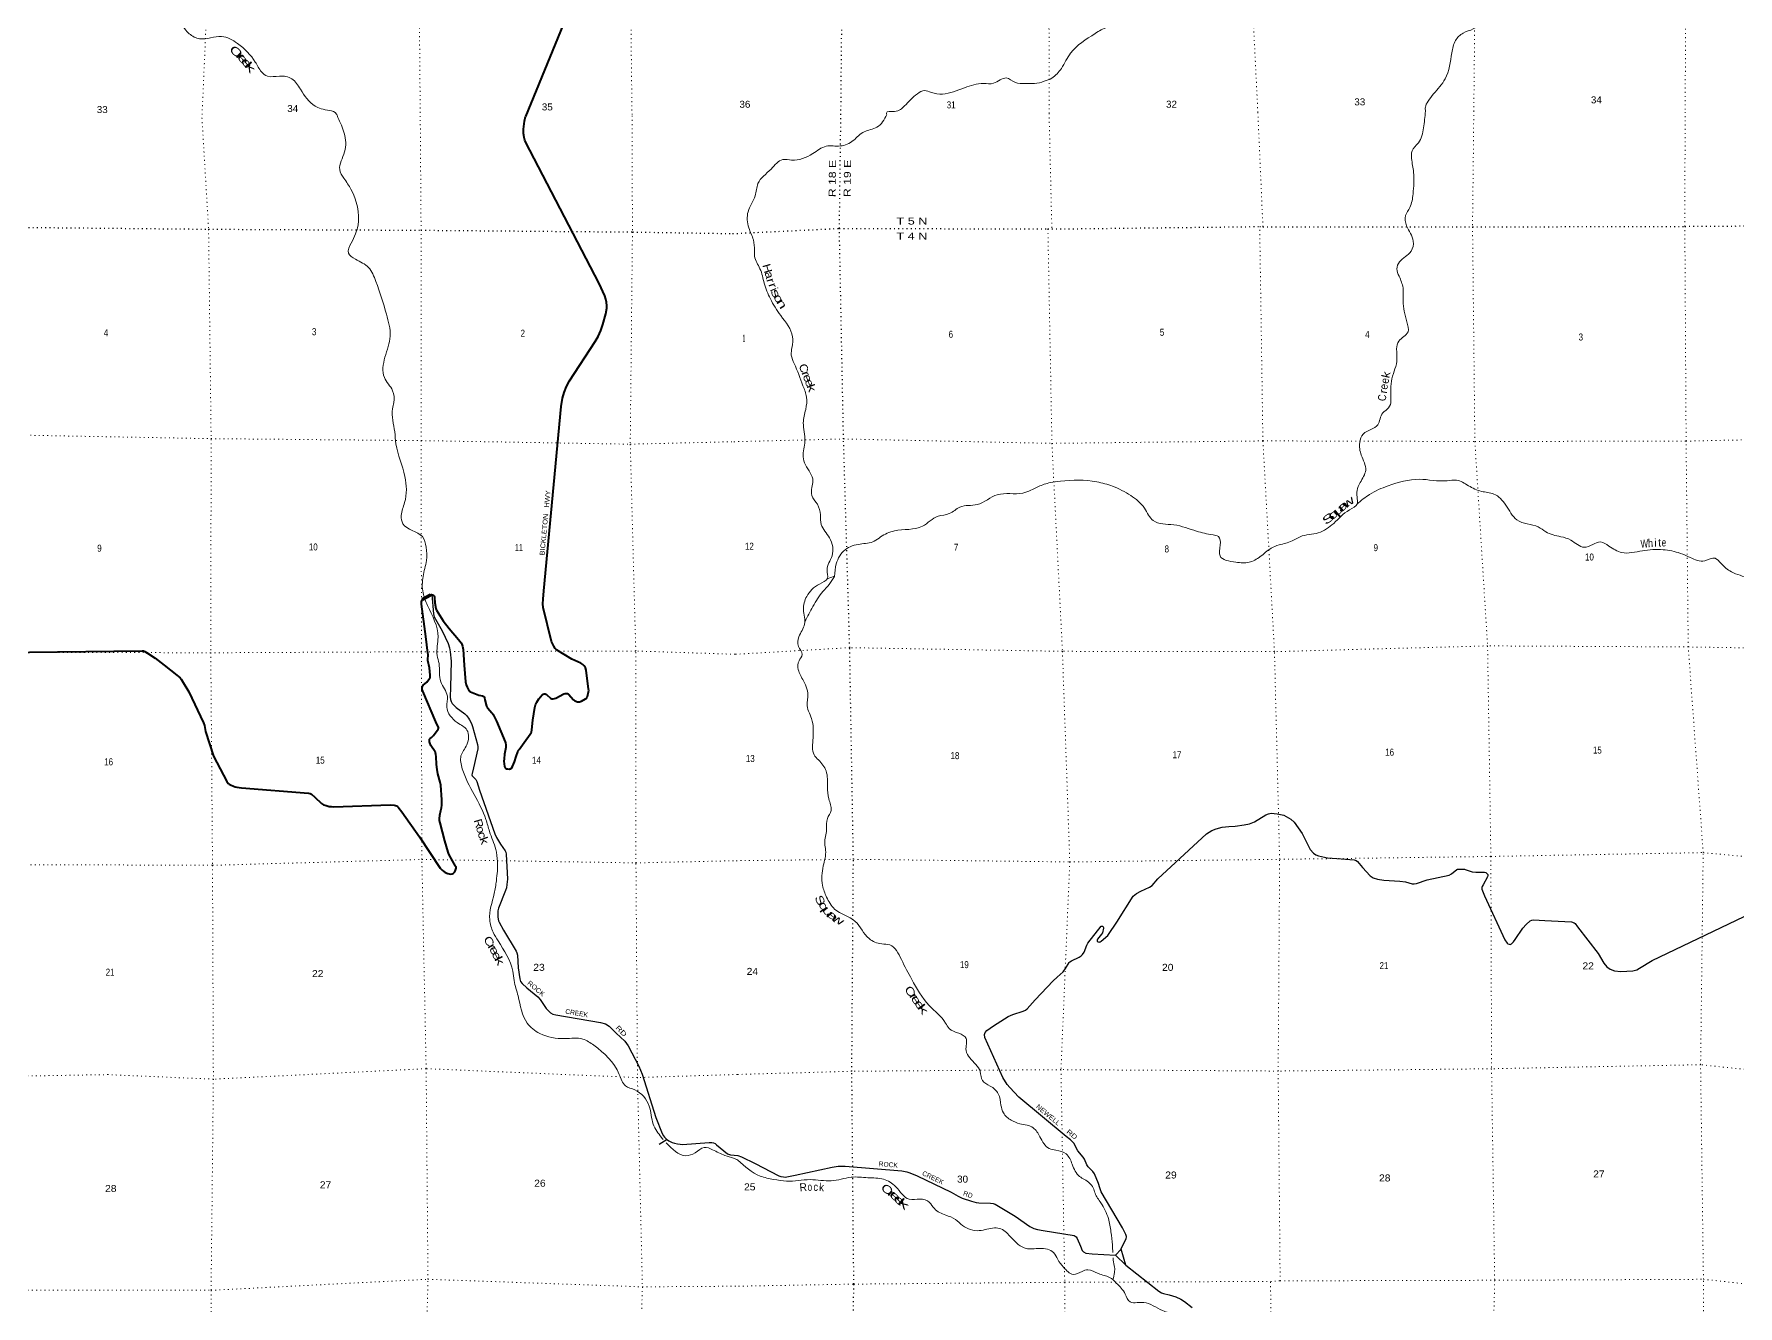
# Model space of a CAD drawing. Header units: feet. Extents: x -199 to 255675, y -686157 to -547785.
# Drawn here: x 110150 to 152722, y -624256 to -592478 of the extents above; entities that cross this region are included whole.
import ezdxf
from ezdxf.enums import TextEntityAlignment as Align

# ---------------------------------------------------------------- set-up
doc = ezdxf.new("R2010")
doc.units = ezdxf.units.FT
doc.header["$LTSCALE"] = 70
doc.linetypes.add('DOTTED', pattern=[1.5, 0.3, -1.2])
for name, color, linetype, lineweight in [('26', 7, 'Continuous', 40), ('29', 7, 'Continuous', 25), ('39', 7, 'Continuous', 13), ('6', 7, 'DOTTED', 25), ('61', 7, 'Continuous', 13), ('7', 7, 'DOTTED', 13)]:
    doc.layers.add(name, color=color, linetype=linetype, lineweight=lineweight)
for name, color, linetype in [('27', 7, 'Continuous'), ('30', 7, 'Continuous'), ('41', 7, 'Continuous')]:
    doc.layers.add(name, color=color, linetype=linetype)

msp = doc.modelspace()

# ---------------------------------------------------------------- linework, layer by layer
at = {"layer": '26'}
for points in [[(124041.65, -590591.38), (122428.14, -594533.5)], [(123317.71, -601781.36), (123353.13, -601578.86), (123394.93, -601429.48), (123454.64, -601286.08), (123527.92, -601139.68), (124172.86, -600159.07), (124247.36, -600029.82), (124313.05, -599883.43), (124360.82, -599731.06), (124435.46, -599468.16), (124459.35, -599324.76), (124462.34, -599270.98), (124456.36, -599172.39), (124438.45, -599103.68), (124408.59, -599020.03), (124268.59, -598711.34), (122429.89, -595166.47), (122413.38, -595125.01), (122397.7, -595060.03), (122385.02, -595002.52), (122379.05, -594957.71), (122379.05, -594856.13), (122392.48, -594717.21), (122403.67, -594653.73), (122428.14, -594533.5)], [(122195.59, -610525.14), (122234.32, -610409.69), (122248.76, -610379.06), (122268.17, -610352.18), (122394.56, -610177.07), (122546.58, -609972.01), (122564.5, -609946.62), (122576.83, -609916.37), (122589.88, -609859.98), (122614.81, -609621.61), (122658.8, -609304.79), (122680.2, -609234.83), (122710.05, -609170.6), (122762.93, -609088.22), (122841.43, -608991.35), (122855.99, -608979.03), (122873.11, -608969.9), (122896.66, -608961.47), (122908.98, -608959.61), (122920.55, -608961.47), (122939.95, -608968.94), (122946.31, -608973.8), (122959.29, -608985.93), (123053.79, -609071.64), (123069.53, -609082.16), (123082.9, -609087.33), (123090.73, -609088.44), (123123.58, -609086.95), (123154.93, -609082.47), (123187.76, -609070.11), (123390.12, -608965.82), (123421.78, -608955.13), (123450.14, -608952.89), (123463.21, -608954.01), (123474.78, -608955.88), (123496.33, -608965.8), (123512.48, -608979.4), (123616.6, -609100.13), (123635.27, -609115.71), (123652.44, -609126.91), (123701.7, -609150.81), (123727.08, -609158.28), (123751.71, -609159.77), (123774.85, -609159.77), (123798.98, -609156.25), (123815.16, -609149.32), (123829.34, -609143.34), (123927.87, -609091.06), (123948.02, -609075.37), (123963.27, -609057.98), (123970.41, -609044.75), (123974.89, -609029.81), (124005.5, -608909.57), (124007.29, -608877.51), (124006.24, -608843.84), (123947.02, -608368.21), (123928.61, -608315.04), (123913.68, -608288.16), (123895.77, -608265.75), (123858.45, -608229.9), (123814.7, -608197.79), (123584.22, -608093.55), (123203.41, -607865.01), (123176.96, -607837.78), (123169.49, -607828.82), (123133.67, -607772.06), (123099.33, -607706.33), (123079.1, -607654.49), (122872.43, -606808.34), (122864.96, -606715.96), (122872.36, -606595.8), (122888.33, -606385.25), (123317.71, -601781.36)], [(119935.17, -607527.3), (119828.47, -606722.53), (119828.79, -606684.95), (119829.91, -606666.65), (119837.37, -606639.76), (119846.7, -606616.98), (119855.29, -606603.91), (119869.84, -606588.6), (119880.52, -606580.16), (120042.81, -606495.92), (120066.15, -606487.02), (120082.2, -606484.41), (120093.77, -606486.28), (120103.1, -606490.38), (120141.01, -606515.96), (120149.75, -606525.12), (120153.86, -606535.2), (120158.34, -606560.59), (120165.11, -606688.4), (120185.2, -606828.76), (120192.3, -606852.25), (120204.62, -606875.78), (120369.65, -607135.52), (120524.01, -607325.99), (120754.55, -607600.67), (120817.81, -607691.01), (120835.73, -607723.88), (120850.66, -607767.2), (120868.85, -607855.31), (120893.02, -608244.3), (120927.22, -608659.36), (120945.46, -608734.42), (120969.35, -608797.16), (121006.67, -608865.87), (121016.01, -608879.69), (121027.57, -608891.27), (121040.64, -608902.1), (121055.55, -608912), (121261.98, -608992.18), (121357.49, -609015.25), (121374.29, -609022.35), (121384.23, -609030.26), (121392.21, -609041.02), (121402.28, -609058.57), (121414.31, -609108.45), (121456.03, -609269.94), (121462, -609285.63), (121468.48, -609298.94), (121484.4, -609320.73), (121588.75, -609435.27), (121603.46, -609454.8), (121619.88, -609481.69), (121645.26, -609530.98), (121701.04, -609643.79), (121917.71, -610164.34), (121926.67, -610188.24), (121935.68, -610235.28), (121938.61, -610265.92), (121935.63, -610304.75), (121905.7, -610467.88), (121892.33, -610582.6), (121889.35, -610646.83), (121893.75, -610712.51), (121905.77, -610779.77), (121911.37, -610796.57), (121918.09, -610808.52), (121935.87, -610826.8), (121950.93, -610833.17), (121975.57, -610837.65), (122020.35, -610841.39), (122038.27, -610839.89), (122052.1, -610834.8), (122068.12, -610827.2), (122078.94, -610815.62), (122101.33, -610776.79), (122150.24, -610660.34), (122195.59, -610525.14)], [(109324.47, -607926.49), (112847.22, -607888.48), (112884.21, -607891.53), (112917.05, -607903.47), (112985.51, -607944.61), (113175.92, -608068.9), (113400.41, -608247.33), (113719.11, -608495.92), (113796.29, -608565.18), (113828.39, -608598.79), (113853.42, -608634.26), (114013.82, -608910.95), (114386.79, -609688.9), (114406.86, -609751.18), (114421.78, -609851.26), (114432.95, -609903.44), (114635.54, -610516.99), (114967.4, -611151.52), (114985.31, -611179.9), (115000.47, -611198.7), (115027.11, -611221.73), (115055.47, -611238.16), (115128.74, -611266.86), (115174.89, -611282.97), (115215.2, -611291.93), (115273.42, -611302.39), (115333.15, -611308.94), (117002.45, -611441.05), (117044.61, -611451.01), (117080.44, -611471.93), (117166.8, -611547.3), (117327.16, -611699.67), (117355.11, -611719.88), (117379, -611733.32), (117445.41, -611755.8), (117525.29, -611773.65), (117579.03, -611779.63), (117637.79, -611781.84), (119046.52, -611735.53), (119148.7, -611741.55), (119180.05, -611749.02), (119202.84, -611757.56), (119227.82, -611775.9), (119245.73, -611792.33), (119341.15, -611909.94), (119776.2, -612535.49), (120297.46, -613317.43), (120345.93, -613369.68), (120386.23, -613404.03), (120422.06, -613424.95), (120486.25, -613451.83), (120520.58, -613463.78), (120550.44, -613468.26), (120596.71, -613463.78), (120623.58, -613454.82), (120641.5, -613438.39), (120662.4, -613411.5), (120682.23, -613365.5), (120695.24, -613315.91), (120695.24, -613300.97), (120692.25, -613284.54), (120682.2, -613267.24), (120602, -613134.91), (120508.64, -612964.89), (120493.72, -612922.38), (120409.47, -612635.66), (120292.19, -612188.17), (120279.51, -612123.2), (120279.04, -612088.27), (120289.2, -611996.98), (120315.04, -611877.72), (120330.26, -611808.04), (120336.23, -611740.82), (120335, -611611.03), (120315.33, -611246.41), (120298.79, -611165.89), (120240.61, -610961.38), (120219.05, -610854.32), (120204.46, -610724.77), (120196.66, -610527.2), (120190.36, -610478.14), (120180.24, -610433.1), (120176.13, -610421.51), (120170.91, -610411.06), (120066.04, -610251.58), (120053.91, -610228.63), (120046.82, -610213.32), (120035.81, -610182.52), (120031.14, -610164.03), (120027.97, -610141.83), (120026.67, -610131.54), (120026.85, -610118.29), (120028.53, -610106.89), (120033.76, -610095.32), (120038.98, -610087.47), (120044.77, -610080.2), (120076.54, -610049.23)], [(120076.54, -610049.23), (120126.08, -610000.92), (120249.09, -609844.37), (120257.3, -609830.93), (120258.52, -609826.36), (120259.45, -609823.37), (120259.64, -609817.96), (120259.54, -609815.99), (120257.96, -609808.99), (120255.81, -609804.04), (120190.1, -609662.04), (119861.22, -608898.12), (119850.05, -608857.28), (119848.55, -608827.41), (119849.67, -608801.64), (119854.15, -608780.72), (119861.18, -608767.79), (119873.93, -608748.24), (119959.34, -608667.52), (119979.92, -608643.67), (120037.77, -608571.59), (120044.49, -608559.64), (120048.22, -608544.71), (120049.47, -608531.15), (120048.6, -608492.8), (120027.35, -608308.59), (119989.64, -608132.79), (119987.21, -608110.08), (119993, -607979.3), (119991.17, -607949.67), (119935.17, -607527.3)]]:
    msp.add_lwpolyline(points, dxfattribs=at)
at = {"layer": '29'}
for p, q in [((125968.86, -620098.13), (125769.39, -620220.94)), ((137169.58, -622986.94), (137309.74, -622834.51)), ((137432.68, -623234.31), (137309.74, -622834.51)), ((137432.68, -623234.31), (137169.58, -622986.94))]:
    msp.add_line(p, q, dxfattribs=at)
for points in [[(120091.62, -606482.64), (120125.77, -606967.36), (120133.99, -607004.37), (120142.14, -607034.74), (120348.63, -607385.03), (120498.55, -607701.45), (120530.59, -607812.45), (120547.03, -607915.26), (120567.56, -608146.66), (120556.47, -608798.91), (120543.95, -609046.17), (120551.69, -609101.96), (120572.72, -609153.09), (120599.43, -609200.38), (120659.02, -609272.35), (120692.36, -609304.03), (120909.72, -609463.57), (120953.46, -609505.58), (121002.2, -609566.38), (121033.02, -609613.68), (121078.23, -609700.04), (121104.9, -609775.84), (121229.26, -610228.48), (121234.85, -610289.01), (121235.43, -610339.51), (121130.08, -610815.24), (121092.61, -610954.32), (121090.56, -610985.16), (121098.02, -611008.03), (121187.37, -611103.97), (121213.85, -611149.65), (121280.51, -611366.45), (121660.79, -612457.39), (121702.69, -612550.63), (121802.83, -612716.75), (121919.71, -612887.14), (121936.15, -612922.09), (121948.05, -612968.98), (121974.76, -613588.96), (121964.92, -613730.18), (121951.57, -613808.31), (121929.64, -613874.11), (121757.7, -614314.35), (121739.91, -614388.15), (121733.75, -614443.67), (121735.8, -614540.31), (121753.07, -614631.44), (121766.62, -614669.85), (121880.03, -614865.68), (122198.16, -615393.63), (122215.32, -615434.15), (122228.98, -615488.22), (122245.45, -615811.29), (122284.47, -616084.51), (122307.3, -616150.17), (122342.01, -616203.77), (122463.53, -616306.02), (122734.93, -616531.61), (122796.14, -616602.67), (122948.81, -616821.66), (123018.07, -616898.76), (123055.06, -616931.66), (123112.6, -616964.56), (123187.4, -616983.18), (124305.54, -617174.98), (124425.69, -617211.3), (124520.22, -617268.88), (124693.82, -617442.21), (124910.65, -617643.1), (124996.25, -617753.95), (125264.1, -618268.18), (125343.08, -618462.85), (125685.92, -619549.03), (125846.78, -619949.69), (125877.49, -620003.62), (125905.24, -620040.61), (125950.45, -620085.85), (126012.1, -620126.97), (126094.05, -620171.37), (126150.8, -620192.78), (126225.81, -620209.22), (126296.7, -620217.46), (126351.52, -620220.42), (127021.47, -620173.36), (127081.68, -620174.28), (127121.75, -620180.44), (127163.87, -620198.95), (127204.73, -620228.75), (127479.31, -620451.85), (127554.69, -620480.09), (127735.58, -620501.38)], [(135612.24, -616134.95), (135713.91, -616043.6), (135860.32, -615908.21), (135919.95, -615824.28), (136011.27, -615677.47), (136026.27, -615659.79), (136069, -615635.66), (136266.27, -615539.15), (136315.6, -615508.45), (136346.9, -615479.13), (136384.64, -615420.71), (136457.72, -615238.3), (136482.19, -615194.82), (136813.17, -614771.51), (136821.39, -614767.13), (136833.44, -614764.94), (136850.43, -614769.32), (136863.58, -614780.29), (136872.35, -614797.83), (136873.82, -614821.17), (136841.66, -614931.62), (136824.21, -614965.69), (136722.49, -615092.07), (136712.89, -615111.47), (136710.15, -615124.63), (136714.53, -615142.18), (136720.56, -615148.76), (136728.23, -615155.34), (136738.64, -615159.72), (136765.49, -615163.02), (136778.64, -615160.82), (136791.25, -615155.34), (136814.54, -615140.39), (136977.01, -615001.81), (136999.05, -614975.97), (137207.02, -614667), (137613.77, -614018.12), (137654.33, -613980.84), (137691.59, -613954.52), (137803.35, -613896.67), (138023.48, -613794.56), (138082.85, -613754.93), (138230.53, -613583.99), (139445.45, -612459.07), (139574.46, -612377.55), (139688.44, -612333.68), (139833.11, -612289.81), (139998.13, -612273.07), (140157.01, -612269.28), (140382.53, -612235.45), (140521.38, -612206.47), (140646.6, -612163.52), (140923.72, -611987.18), (140990.45, -611960.82), (141056.21, -611947.66), (141213.5, -611961.48), (141376.23, -611995.91), (141492.09, -612058.26), (141547.2, -612096.8), (141630.49, -612171.38), (141832.28, -612448.32), (142037.62, -612852.26), (142114.91, -612943.42), (142176.29, -612982.9), (142239.22, -613011.19), (142463.97, -613059.69), (142697.89, -613076.11)], [(142697.89, -613076.11), (143135.11, -613106.81), (143184.58, -613123.27), (143221.12, -613155.13), (143340.39, -613301.89), (143535.29, -613513.67), (143605.41, -613559.31), (143715.02, -613597.02), (143872.29, -613617.92), (144274.21, -613642.58), (144414.78, -613660.85), (144581.24, -613707.27), (144633.45, -613706.68), (144690.44, -613697.91), (144954.14, -613609.38), (145510.22, -613491.74), (145568.77, -613463.63), (145696.45, -613355.37), (145717.36, -613346.99), (145751.33, -613342.6), (145830.24, -613342.6), (145887.56, -613345.59), (145905.87, -613349.18), (146084.51, -613408.4), (146172.37, -613422.3), (146391.55, -613420.6), (146420.97, -613430.33), (146441.79, -613439.11), (146461.52, -613465.42), (146472.48, -613478.58), (146475.77, -613500.52), (146468.9, -613535.17), (146354.45, -613733.82), (146332.19, -613776.87), (146324.53, -613801), (146327.31, -613840.22), (146392.05, -614013.02), (146900.6, -615108.19), (146954.71, -615193.73), (146974.44, -615209.08), (147005.13, -615220.05), (147033.62, -615222.24), (147064.54, -615208.83), (147112.53, -615160.83), (147154, -615102.52), (147349.71, -614815.62), (147432.56, -614722.17), (147529, -614636.63), (147575.03, -614614.7), (147615.04, -614609.14), (147894.38, -614625.59), (148567.66, -614658.66), (148631.55, -614682.7), (148653.47, -614704.63), (148717.32, -614781.37), (149233.85, -615450.82), (149374.4, -615687.98), (149449.14, -615779.34), (149533.85, -615838.82), (149642.03, -615884.62), (149792.69, -615897.41), (150093.56, -615884.62), (150193.19, -615857.8), (150260.15, -615818.82), (150579.4, -615625.39), (155164.18, -613434.77)], [(137309.76, -622832.5), (137438.87, -622571.61), (137447.7, -622537.89), (137444.42, -622524.74), (137430.17, -622474.29), (137342.84, -622304.39), (136814.36, -621405.99), (136774.8, -621307.46), (136741.91, -621197.03), (136641.6, -620957.92), (136603.83, -620899.51), (136486.4, -620782.99), (136454.78, -620728.44), (136399.74, -620588.07), (136362.72, -620535.43), (136232.76, -620383), (136125.99, -620193.28), (136094.17, -620151.87), (136047.08, -620109.94), (135940.56, -620021.12), (134755.36, -619039.47), (134532.39, -618800.19), (134466.71, -618719.39), (134357.79, -618548.92), (133906.68, -617548.21), (133896.81, -617473.62), (133911.83, -617427.72), (133953.8, -617377.11), (134124.56, -617255.31), (134488.63, -617026.19), (134607.76, -616972.83), (134859.83, -616894.86), (134918.24, -616868.27), (134962.08, -616828.79), (135160.11, -616606.09), (135612.24, -616134.95), (135612.24, -616134.95)], [(127735.58, -620501.38), (127824.1, -620528.83), (128166.81, -620701.16), (128757.86, -621006.97), (128806.08, -621024.51), (128871.5, -621031.48), (128915.67, -621037.67), (128959.51, -621033.28), (129163.46, -620987.71), (130092.25, -620790.18), (130243.97, -620765.71), (130340.41, -620761.32), (130414.2, -620764.52), (131834.71, -620878.95), (131953.67, -620906.09), (132032.58, -620932.41), (132211.52, -621008), (133066.3, -621414.85), (133240.29, -621515.5), (133341.16, -621559.69), (133569.12, -621638.65), (133691.86, -621669.35), (133759.51, -621682.9), (134046.95, -621686.9), (134112.71, -621695.67), (134163.37, -621713.58), (134665.26, -622013.5), (135031.12, -622270.32), (135130.91, -622319.39), (135219.62, -622344.89), (135363.64, -622373.94), (136138.61, -622499.52), (136186.26, -622529.13), (136216.35, -622571.92), (136294.96, -622766.83), (136335.31, -622871.28), (136368.06, -622905.5), (136427.37, -622937.07), (136586.76, -622956.01), (137169.58, -622986.94)], [(137432.68, -623234.31), (138257.13, -623890.09), (138318.5, -623929.57), (138367.03, -623948.52), (138507.5, -623978.84), (138677.94, -624029.28), (138800.73, -624087.49), (138897.17, -624144.51), (139085.64, -624294.93)]]:
    msp.add_lwpolyline(points, dxfattribs=at)
at = {"layer": '39'}
msp.add_line((130152.36, -606023.77), (129965.19, -606085.36), dxfattribs=at)
for points in [[(148492.59, -571694.91), (148558.18, -572073.93), (148600.71, -572342.69), (148562.11, -572738.72), (148668.8, -573000.87), (149097.95, -573193.84), (149769.47, -573338.41), (149923.29, -573710.61), (150015.18, -574561.4), (150092.11, -574861.99), (150401.62, -575365.34), (150724.7, -576264.26), (150852.33, -576399.69), (151360.75, -576706.42), (151987.65, -577022.12), (152134.18, -577251.78), (152302.96, -577501.33), (152576.37, -577782.06), (152664.43, -578205.07), (152657.2, -578518.46), (152517.72, -579078.09), (152314.57, -579473.6), (152177.2, -579820.31), (152199.36, -580055.11), (152341.51, -580467.58), (152378.13, -580748.44), (152302.91, -581088.56), (151900.52, -582092.45), (151630.81, -582675.35), (151559.96, -583055.6), (151422.83, -583428.41), (151093.2, -584266.94), (151069.43, -584751.21), (151013.42, -584994.75), (150947.56, -585260.47), (150853.68, -585757.42), (150863.7, -586205.23), (150769.49, -586441.08), (150687.07, -586873.66), (150612.51, -587288.09), (150460.18, -587757.45), (150378.66, -588065.5), (150348.63, -588298.76), (150093.55, -588720.84), (149837.88, -589078.66), (149206.9, -589652.77), (148956.86, -589741.39), (148787.38, -589863.43), (148670.95, -590083.42), (148204.04, -590603.82), (147902.4, -590757.19), (147556.93, -590945.09), (147458.86, -591199.05), (147276.52, -591453.77), (146806.95, -591676.94), (146629.54, -591809.09), (146449.06, -592047.73), (146110.63, -592350.06), (145856.7, -592452.77), (145667.72, -592637.26), (145574.17, -592947.42), (145407.37, -593593.66), (145119.78, -593971.85), (144978.95, -594155.9), (144912.08, -594307.14), (144916.69, -594404.42)], [(145261.4, -584894.02), (145432.79, -585659.73), (145733.18, -586040.65), (145879.86, -586511.33), (145777.52, -586735.2), (145577.68, -587052.34), (145391.76, -587355.3), (145041.21, -587649.7), (144456.18, -587976.35), (144158.9, -588167.83), (143997.2, -588486.64), (143729.37, -588830.51), (143423.56, -588965.83), (143140.68, -589197.36), (142885.93, -589657.6), (142650.2, -590224.13), (142493.89, -590472.59), (142284.03, -590566.87), (142159.78, -590809.02), (141862.94, -591050.71), (141562.4, -591326.59), (141208.74, -591496.49), (140996.91, -591594.81), (140736.31, -591625.28), (140440.96, -591583.76), (139952.9, -591533.93), (139702.83, -591395.59), (139513.64, -591108.07), (139310.68, -591075.76), (138974.75, -591209.35), (138780.18, -591217.13), (138538.05, -591293.63), (138438.95, -591431.11), (138076.79, -591548.86), (137528.43, -591937.44), (137406.06, -592165.51), (137262.58, -592277.27), (136965.9, -592312.09), (136660.23, -592463.48), (136048.54, -592951.05), (135817.21, -593336.76), (135580.55, -593575.91), (135388.64, -593657.98), (135144.32, -593712.41), (134917.58, -593714.45), (134658.42, -593680.64), (134440.75, -593574.14), (134122.86, -593705.56), (133872.1, -593713.85), (133395.45, -593818.58), (132847.03, -593976.18), (132569.74, -593934.49), (132400.76, -593887.81), (132222.88, -593967.75), (131900.54, -594273.95), (131644.89, -594408.82), (131448.65, -594454.78), (131457.07, -594484.81)], [(113358.16, -591488.75), (113566.35, -591803.15), (113712.07, -592022.62), (114025.77, -592469.08), (114285.73, -592595.5), (114834.38, -592536.42), (115232.05, -592713.83), (115676.64, -593177.29), (115830.96, -593420.66), (115984.09, -593529.51), (116279.13, -593526.6), (116589.91, -593595.6), (116804.85, -593855.62), (117170.15, -594276.76), (117320.33, -594345.52), (117704.82, -594475.05), (117723.88, -594506.45), (117739.54, -594560.82)], [(117739.33, -594560.3), (117897.79, -594956.97), (117908.82, -595421.99), (117785.36, -595865.14), (117892.16, -596079.48), (118067.31, -596353.85), (118243.79, -597251.62), (118076.2, -597698.84), (118002.49, -597949.49), (118179.39, -598103.6), (118504.88, -598307.62), (118690.23, -598658.16), (118954.83, -599477.63), (119046.29, -600024.73), (118916.99, -600552.07), (118902.02, -601061.23), (119107.38, -601387.68), (119138.11, -601682.3), (119106.34, -601838.69), (119159.74, -602417.91), (119192.49, -602718.53), (119414.93, -603530.04), (119408.31, -604185.51), (119322.71, -604506.34), (119365.29, -604712.74), (119851.55, -605034.81), (119946.41, -605295.27), (119953.14, -605628), (119867.72, -606033.01), (119868.58, -606435.91), (119983.64, -606756.47), (120244.15, -607543.88), (120221.05, -608000.93), (120267.63, -608201.31), (120312.75, -608662.28), (120476.04, -609016.85), (120464.58, -609291.48), (120724.26, -609682), (120965.43, -609868.1), (120960.2, -610234.92), (120816.32, -610513.73), (120849.11, -610832.4), (121440.02, -612102.18), (121529.89, -612401.86), (121684.1, -612847.78), (121728.89, -613150.39), (121699.82, -613633.5), (121648.33, -613952.28), (121533.35, -614607.89), (121620.29, -614918.47), (121743.15, -615132.78), (122107.94, -615889.99), (122142.56, -616128.47), (122243.7, -616511.19), (122471.88, -617190.4), (122785.44, -617446.55), (123409.74, -617576.01), (123861.24, -617589.44), (124134.45, -617743.42), (124772.06, -618470.2), (124927.17, -618754.62), (125160.15, -618858.55), (125520.12, -619261.4), (125619.45, -619713.84), (125824.66, -620045.56), (125864.23, -620095.53)], [(131457.07, -594484.81), (131209.4, -594806.2), (130890.65, -594917.21), (130618.94, -595136.34), (130294.36, -595273.5), (129940.66, -595280.3), (129606.37, -595463.76), (129076.96, -595624.64), (128859.79, -595612.28), (128564.1, -595849.68), (128237.2, -596213.91), (128167.14, -596519.86), (127989.2, -596915.06), (128010.34, -597320.75), (128121.11, -597619.26), (128149.23, -597884.25), (128150.31, -598028.9), (128287.32, -598341.26), (128392.53, -598702.09), (128546.21, -599092.68), (128804.59, -599508.57), (129102.05, -600042.69), (129087.87, -600295.96), (129069.31, -600501.04), (129143.21, -600707.41), (129360.44, -601264.26), (129451, -601546.85), (129429.2, -601856.44), (129369.4, -602190.44), (129411, -602646.2), (129365.72, -603040.36), (129425.48, -603236.79), (129609.41, -603641.21), (129584.53, -603808.17), (129584, -604005.07), (129720.33, -604227.03), (129798.68, -604489.62), (129818.57, -604730.56), (130026.09, -605064.47), (130087.75, -605514.05), (129961.79, -605870.67), (129971.38, -606077.54), (129775.47, -606219.73), (129454.19, -606529.66), (129374.25, -606857.79), (129403.09, -607219.22), (129260.74, -607535.78), (129248.48, -607776.98), (129338.47, -607983.23), (129263.25, -608138.53), (129244.78, -608355.67), (129373.51, -608635.94), (129483.15, -609050.99), (129462.25, -609211.89), (129575.57, -609582.7), (129613.33, -610060.6), (129601.05, -610299.79), (129638.63, -610486.35), (129750.13, -610614.06), (129939.13, -610889.85), (129976.28, -611287.38), (130008.68, -611588.5), (130063.09, -611875.39), (129972.16, -612079.04), (129950.11, -612354.47), (129906.48, -612700.4), (129927.85, -612871.01), (129868.49, -613263.28), (129850.01, -613747.64), (129950.69, -614040.19), (130151.92, -614339.99), (130664.75, -614647.39), (131013.7, -615078.64), (131328.24, -615210.78), (131531.43, -615235.3), (131819.57, -615598.71), (132078.57, -616096.97), (132517.61, -616750.53), (132924.9, -617189.36), (133016.37, -617325.26), (133438.29, -617571.09), (133436.53, -617872.48), (133528.36, -618056.61), (133788.22, -618402.16), (133844.18, -618626.75), (134038.14, -618761.85), (134242.61, -618957.15), (134309.08, -619243.94), (134370.79, -619432.32), (134565.12, -619615.64), (134776.85, -619706.4)], [(144916.69, -594404.42), (144865.08, -594823.45), (144737.24, -595198.17), (144581.97, -595398.3), (144569.3, -595585.25), (144618.13, -595932.46), (144604.08, -596471.04), (144524.23, -596811.23), (144417.2, -597012.99), (144441.22, -597267.97), (144610.92, -597650.39), (144554.53, -597904), (144265.08, -598169.48), (144200.08, -598346.8), (144255.7, -598527.19), (144354.39, -598821.77), (144358.84, -599147.22), (144451.19, -599668.89), (144479.2, -599919.82), (144247.78, -600150.69), (144194.94, -600341.98), (144199.35, -600661.41), (144132.78, -600897.01), (144046.3, -601426.11), (143994.96, -601816.3), (143847.18, -601944.04), (143722.77, -602240.38), (143362.71, -602470.25), (143271.84, -602681.93), (143312.4, -602999.06), (143421.74, -603373.93), (143283.37, -603684.43), (143206.47, -603881.94), (143205.66, -604042.68), (143212.93, -604207.38), (143017.14, -604365.63), (142621.7, -604702.27), (142237.57, -604940.37), (141782.04, -605036.37), (141581.84, -605142.42), (141256.98, -605243.43), (141058.61, -605325.36), (140788.81, -605530.41), (140506.49, -605675.28), (140176.84, -605671.84), (139781.74, -605518.23), (139787.7, -605240.91), (139739.92, -605034.34), (139606.95, -604993.19), (139194.2, -604897.98), (138624.2, -604739.72), (138114.9, -604635.22), (137893.5, -604325.54), (137549.4, -604004.76), (137099.48, -603777.23), (136700.67, -603665.84), (135794.05, -603646.85), (135539.07, -603685.02), (135244.35, -603783.78), (134855.65, -603947.57), (134216.78, -603986.75), (133714.14, -604233.81), (133284.47, -604295.46), (133018.38, -604460.29), (132737.48, -604524.79), (132347.4, -604772.97), (131644.8, -604891.01), (131302.24, -605042.39), (131144.25, -605148.11), (130789.02, -605219.21), (130416.25, -605362.79), (130193.74, -605710.12), (130148.13, -606030.52)], [(143205.84, -604218.72), (143520.74, -603977.92), (143979.44, -603767.36), (144760.05, -603600.49), (145453.77, -603639.24), (145690.83, -603623.32), (145989.34, -603761.61), (146314, -603903.73), (146624.04, -603971.61), (146923.56, -604244.52), (147201.72, -604618.05), (147459.74, -604716.49), (147733.64, -604790.68), (147921.51, -604915.79), (148294.24, -605035.42), (148550.17, -605123.82), (148883.13, -605300.03), (149093.67, -605232.07), (149290.16, -605168.24), (149499.95, -605269.06), (149820.75, -605431.29), (150334.98, -605389.08), (150851.32, -605360.91), (151284.14, -605451.94), (151530.14, -605556.49), (151896.56, -605638), (152151.36, -605575.72), (152299.02, -605701.14), (152557.88, -605912.08), (153005.26, -606069.3), (153525.24, -606258.1), (153966.44, -606393.27), (154304.01, -606380.57), (154613.06, -606315.85), (155101.93, -606376.31), (155585.21, -606227.84), (155842.67, -605984.72), (155839.6, -605574.86), (155897.57, -605264.99), (156046.3, -604996.6), (156289.96, -604789.74), (156436.22, -604459.08), (156934.31, -603872.5), (157197.83, -603633.34), (157644.16, -603382.7), (157904.25, -603221.93), (158051.59, -603035.92), (158306.15, -602941.5), (158504.95, -602917.83), (158760.61, -602970.07), (158983.52, -602944.21), (159293.2, -602963.88), (159543.45, -602997.05)], [(129406.47, -607156.41), (129610.85, -606781.59), (129859.26, -606403.91), (130016.72, -606227.88), (130148.13, -606030.52)], [(134776.85, -619706.4), (135115.27, -619806.21), (135281.76, -620029.93), (135513.09, -620323.47), (135680.24, -620366.36), (135938.21, -620458.76), (136088.88, -620716.77), (136270.04, -621020.74), (136399.26, -621098.09), (136611.84, -621303.36), (136659.08, -621437.61), (136803.61, -621681.6), (136993.48, -622073.91), (137056.27, -622406.95), (137092.88, -622732.15), (137104.69, -622921.3)], [(125941.36, -620178.21), (126435.78, -620502.51), (126668.38, -620432.05), (126894.83, -620297.45), (127103.62, -620353.29), (127412.27, -620495.08), (127626.94, -620565.01), (127734.28, -620610.6)], [(127734.28, -620610.6), (128290.49, -621011.13), (128630.8, -621094.85), (128952.72, -621138.53), (129541.34, -621099.75), (130068.17, -621129.76), (130317.11, -621089.63), (130563.95, -621039.47), (130984.13, -621052.24), (131376.36, -621091.35), (131679.25, -621277.84), (132017.24, -621588.62), (132286.54, -621584.49), (132518.29, -621665.05), (132644.1, -621824.8), (132928.72, -621987.31), (133170.72, -622093.91), (133350.77, -622249.21), (133765.75, -622374.54), (134149.15, -622307.23), (134304.1, -622332.13), (134571.08, -622555.07), (134934.87, -622821.44), (135274.53, -622818.77), (135623.03, -622922.52), (135726.83, -623094.5), (135870.99, -623288.26), (136113.54, -623469.19), (136334.07, -623395.12), (136480.47, -623351.78), (136742.49, -623448.17), (137022.59, -623544.42), (137190.46, -623683.75), (137413.62, -623959.26), (137535.69, -624155.21), (137710.68, -624171.91), (137875.49, -624170.62), (138347.31, -624369.84), (138655.56, -624467.88), (138903.06, -624504.11), (139050.02, -624535.1), (139227.86, -624664.3), (139387.35, -625026.71), (139476.61, -625136.52), (139671.29, -625366.05), (139968.81, -625640.98), (140136.48, -626021.41), (140312.01, -626377.67), (140548.29, -626526.5), (141114.47, -626980.15), (141419.01, -627385.63), (141492.63, -627823.06), (141308.49, -628194.2), (141319.02, -628525.64), (141437.65, -628799.96), (141562.56, -629106.39), (141751.47, -629372.13), (142041.44, -629711.42), (142188.67, -629778.57), (142299.57, -629825.92), (142409.5, -630011.92), (142471.88, -630288.7), (142492.68, -630650.19), (142633.78, -630972.56), (142829.09, -631286.47), (143027.45, -631739), (143138.15, -632296.69), (143274.15, -632741.66), (143399.92, -632895.38), (143535.78, -633055.05), (143612.31, -633343.77), (143579.61, -633538.92), (143465.19, -634094.37), (143452.06, -634488.27), (143410.2, -635071.27), (143340.74, -635457.59), (143222.31, -635745.83), (143231.46, -636161.67), (143358.09, -636966.36), (143398.83, -637307.61), (143478.15, -637698.78), (143541.35, -638086.06), (143486.72, -638305.49), (143486.07, -638755.56), (143601.21, -639100.24), (143516.79, -639368.13), (143464.17, -639587.55), (143507.97, -639800.18), (143526.71, -639968.45), (143535.56, -640023.81), (143573.22, -640069.98)], [(137111.61, -623054.34), (137115.83, -623111.71), (137147.31, -623290.28), (137144.27, -623420.9), (137106.73, -623597.52)]]:
    msp.add_spline(points, degree=3, dxfattribs=at)
at = {"layer": '6'}
for points in [[(130309.46, -594490.52), (130333.33, -592028.5), (130325.65, -586677.84), (130334.13, -581339.08), (130105.77, -575994.43), (130334.69, -570623.56), (130255.89, -565398.07), (130276.84, -560107.41), (130286.06, -554851), (130253.21, -552258.48)], [(130508.06, -640147.01), (130512.53, -639645.13), (130560.9, -634302.27), (130563.26, -628987.9), (130632.23, -623711.18), (130582.3, -618393.2), (130620.97, -613096.62), (130529.06, -607809.11), (130375.39, -602594.42), (130271.61, -597333.12), (130309.46, -594490.52)], [(95705.48, -597254.87), (98525.76, -597205.67), (103857.18, -597270.75), (109170.47, -597299.76), (114509.9, -597352.8), (119819.17, -597377.81), (125106.41, -597422.9), (127604.38, -597462.44)], [(127604.38, -597462.44), (130271.61, -597333.12), (135481.49, -597346.42), (135579.98, -597347.66), (140773.22, -597286.75), (140853.64, -597290.14), (146091.59, -597295.18), (151395.73, -597281.62), (156627.35, -597246.53), (156707.83, -597257.96), (159504.6, -597204.87)]]:
    msp.add_lwpolyline(points, dxfattribs=at)
at = {"layer": '61'}
for p, q in [((119837.41, -606569.33), (120037, -606460.67)), ((120037, -606460.67), (120069.6, -606520.56))]:
    msp.add_line(p, q, dxfattribs=at)
msp.add_lwpolyline([(120069.6, -606520.56), (119870.01, -606629.21), (119837.41, -606569.33)], dxfattribs=at)
msp.add_lwpolyline([(119848.25, -606572.53), (120033.79, -606471.52), (120058.74, -606517.35), (119873.2, -606618.36)], close=True, dxfattribs=at)
at = {"layer": '7'}
for p, q in [((135510.33, -594460.71), (135579.98, -597347.66)), ((140853.64, -597290.14), (140726.72, -594429.64))]:
    msp.add_line(p, q, dxfattribs=at)
for points in [[(151403.14, -594362.39), (151416.96, -591978.79), (151427.39, -586633.99), (151363.8, -581313.96), (151286.26, -575781.16), (151360.66, -570632.62), (151305.54, -565362.73), (151201.96, -560059.13), (151172.51, -554742.82), (151130.9, -549412.55), (151130.98, -548692.85)], [(114172.8, -548904.69), (114271.89, -549693.03), (114366.98, -554982.1), (114359.88, -560279.61), (114489.6, -565589.96), (114426.56, -570983.16), (114937.38, -576364.88), (114984.63, -581498.45), (114418.1, -586738.81), (114459.12, -591948.84), (114344.29, -594574.76)], [(119798.83, -594547.23), (119778.09, -592165.22), (119698.7, -586606.69), (119659.25, -581039.19), (120145.9, -575901.1), (119760.19, -570801.59), (119866.03, -565519.84), (119668.09, -560211.09), (119613.6, -554941.14), (119610.76, -549647.89), (119477.25, -548877.92)], [(124823.7, -548849.7), (124844.25, -549561.05), (124905.23, -554850.93), (124959.77, -560122.88), (125232.13, -565437.92), (125326.79, -570708.93), (125419.73, -575992.03), (124996.93, -581367.58), (124989.87, -586751.43), (125061.22, -592055.12), (125090.27, -594519.29)], [(135297.62, -548790.84), (135313.13, -549503.1), (135362.11, -554758.99), (135339.46, -560083.81), (135306.7, -565400.69), (135376.22, -570710.62), (135249.16, -576028.35), (135531.7, -581372.51), (135370.66, -586704.61), (135508.49, -592023.96), (135510.33, -594460.71)], [(140726.72, -594429.64), (140605.02, -591977.96), (140601.41, -586633.29), (140589.89, -581302.75), (140653.26, -576043.84), (140645.8, -570717.28), (140662.54, -565404.57), (140704.48, -561140.03)], [(146103.82, -586647.9), (146147.39, -591972.12), (146122.88, -594396.27)], [(114344.29, -594574.76), (114509.9, -597352.8), (114573.26, -602600.4), (114564.57, -607936.29), (114608, -613246.05), (114629.43, -618589.92), (114572.46, -623865.74), (114553.74, -629203.64), (114585.11, -634503.4), (114638.72, -639881.3), (114621.37, -640230.81)], [(119922.21, -640204.05), (119925.56, -639741.98), (119918.06, -634339.96), (119864.33, -628905.94), (119991.44, -623589.93), (119946.11, -618328.28), (119838.65, -613100.79), (119827.58, -607911.25), (119822.39, -602641.62), (119819.17, -597377.81), (119798.83, -594547.23)], [(125090.27, -594519.29), (125100.39, -597422.91), (125045.48, -602724.78), (125184.98, -607922.17), (125188.22, -613203.92), (125225.68, -618541.75), (125349.22, -623779.25), (125181.98, -629095.3), (125183.02, -634288.87), (125258.75, -639690.79), (125268.27, -640175.84)], [(146122.88, -594396.27), (146091.59, -597295.18), (146149.89, -602657.3), (146467.57, -607764.22), (146549.23, -613025.69), (146566.9, -618329.86), (146644.72, -623615.47), (146505.83, -629216.22), (146084.13, -634628.32), (146148.35, -639976.33), (146150.56, -640053.87)], [(151395.96, -640023.82), (151385.42, -634771.51), (151884.44, -629216.14), (151860.34, -623590.55), (151789.98, -618228.53), (151854.76, -612929.74), (151480.57, -607791.12), (151427.93, -602647.96), (151395.73, -597281.62), (151403.14, -594362.39)], [(141284.31, -623629.47), (141234.96, -618387.84), (141271.66, -613097.3), (141142.3, -607908.54), (140853.58, -602642.67), (140773.22, -597286.75)], [(135481.49, -597346.42), (135581.96, -602704.19), (135844.03, -607899.95), (136028.21, -613162.62), (135807.84, -618352.13), (135901.96, -623665.74), (135927.44, -628939.71), (135777.75, -634442.1), (135805.44, -639672.09), (135803.7, -640116.65)], [(95728.97, -602584.9), (98527.16, -602565.6), (103958.69, -602528.32), (109321.99, -602489.11), (114569.22, -602586.37), (119822.35, -602635.51), (125045.48, -602724.78), (127637.96, -602662.25)], [(127637.96, -602662.25), (130375.39, -602594.42), (135581.96, -602704.19), (140853.58, -602642.67), (146149.89, -602657.3), (151427.93, -602647.96), (156795.63, -602533.45), (159541.05, -602504.5)], [(127667.18, -607974.62), (125184.91, -607892.1), (119827.58, -607911.25), (114564.57, -607936.29), (109333.59, -607925.2), (103956.15, -607926.34), (98552.66, -607939.53), (95751.06, -607939.16)], [(159577.8, -607848.03), (156540.2, -607871.91), (151480.57, -607791.12), (146467.57, -607764.22), (141142.3, -607908.54), (135844.03, -607899.95), (130529.06, -607809.11), (127667.18, -607974.62)], [(127695.57, -613132.03), (130620.97, -613096.62), (136028.21, -613162.62), (141271.66, -613097.3), (146549.23, -613025.69), (151854.76, -612929.74), (156579.12, -613376.9), (159615.42, -613316.72)], [(95773.07, -613272.49), (98541.93, -613257.38), (103947.59, -613320.35), (109328.85, -613229.01), (114608, -613246.05), (119838.65, -613100.79), (125188.18, -613185.88), (127695.57, -613132.03)], [(127724.95, -618472.63), (125223.7, -618549.77), (119946.11, -618328.28), (114629.43, -618589.92), (112000.67, -618477.15), (109348.16, -618520.77), (103902.69, -618608.19), (98563.42, -618631.32), (95794.96, -618576.79)], [(159652.63, -618727.13), (156543.29, -618737.68), (151789.98, -618228.53), (146566.9, -618329.86), (141234.96, -618387.84), (135807.84, -618352.13), (130582.3, -618393.2), (127724.95, -618472.63)], [(95817.11, -623943.73), (98542.68, -623959.21), (103855.86, -623938.11), (109361.56, -623862.64), (114572.46, -623865.74), (119991.44, -623589.93), (125349.22, -623779.25), (127754.06, -623762.78)], [(127754.06, -623762.78), (130632.23, -623711.18), (135901.96, -623665.74), (141043.22, -623643.42), (141284.31, -623629.47), (146644.72, -623615.47), (151860.34, -623590.55), (156621.77, -624109.68), (159689.71, -624118.83)], [(141139.85, -640084.86), (141147.76, -639728.31), (141059.92, -634446.8), (141121.42, -629246.49), (141043.22, -623643.42)]]:
    msp.add_lwpolyline(points, dxfattribs=at)

# ---------------------------------------------------------------- texts
at = {"layer": '27', "width": 1.15}
msp.add_text('BICKLETON   HWY', height=120, rotation=84.672, dxfattribs=at).set_placement((122899.82, -605508.27))
at = {"layer": '30'}
for s, rotation, width, p in [('ROCK', 320.266, 1.1, (122461.13, -616208.69)), ('RD', 315.045, 1.35, (124668.93, -617318.44)), ('NEWELL', 320.367, 1.1, (135172.02, -619296.62)), ('RD', 320.367, 1.25, (135933.49, -619923.59)), ('ROCK', 355.394, 0.9, (131251.28, -620763.38))]:
    msp.add_text(s, height=120, rotation=rotation, dxfattribs=dict(at, width=width)).set_placement(p)
for s, rotation, p in [('CREEK', 350.267, (123415.74, -616948.27)), ('CREEK', 334.547, (132327.6, -620982.19)), ('RD', 340.895, (133353.24, -621488.78))]:
    msp.add_text(s, height=120, rotation=rotation, dxfattribs=at).set_placement(p)
at = {"layer": '41'}
for s, rotation, width, p in [('C', 320.537, 1.6, (115126.2, -592989.33)), ('r', 317.38, 2.15, (115233.05, -593086.11)), ('e', 311.409, 1.9, (115298.92, -593164.9)), ('e', 311.409, 1.9, (115390.85, -593264.1)), ('k', 309.078, 2, (115468.67, -593366.04)), ('H', 286.051, 1.2, (128375.86, -598360.49)), ('a', 286.46, 1.2, (128424.05, -598521.83)), ('r', 286.46, 1.25, (128462.22, -598665.15)), ('r', 289.033, 1.3, (128514.48, -598787.48)), ('i', 291.999, 1.05, (128547.89, -598892.91)), ('s', 295.844, 1.6, (128591.87, -598998.06)), ('o', 299.943, 1.45, (128667.23, -599133.97)), ('n', 302.564, 1.65, (128749.46, -599270.11)), ('C', 291.325, 1.15, (129289.81, -600862.41)), ('r', 291.325, 1.4, (129342.58, -600994.36)), ('e', 291.297, 1.25, (129384.52, -601105.8)), ('e', 291.297, 1.25, (129432.57, -601229.05)), ('k', 76.633, 1.2, (144025.75, -601011.36)), ('e', 80.492, 0.95, (143998.75, -601156.64)), ('k', 290.51, 1.4, (129479.96, -601355.42)), ('C', 82.82, 0.85, (143930.38, -601575.82)), ('r', 80.942, 1.05, (143955.36, -601420.68)), ('e', 80.492, 0.95, (143970.26, -601302.62)), ('w', 35.816, 1.65, (143037.59, -604255.96)), ('S', 37.539, 1.75, (142547.48, -604658.42)), ('q', 40.307, 1.95, (142678.23, -604549.41)), ('u', 40.307, 2, (142793.54, -604451.6)), ('a', 41.509, 2, (142911.1, -604349.76)), ('W', 3.729, 0.75, (150391.09, -605309.44)), ('h', 2.516, 0.85, (150542.04, -605296.33)), ('e', 358.849, 0.75, (150872.16, -605279.8)), ('R', 286.663, 1.15, (121164.61, -612228.26)), ('o', 286.723, 1.1, (121211.29, -612384.05)), ('c', 286.723, 1.25, (121252.76, -612518.74)), ('k', 289.257, 1.35, (121303.06, -612662.19)), ('S', 295.424, 1.4, (129698.44, -614161.73)), ('q', 302.28, 1.65, (129798.5, -614319.71)), ('u', 307.709, 1.9, (129904.83, -614463.54)), ('a', 318.475, 2, (130034.82, -614576.68)), ('w', 326.77, 1.55, (130185.42, -614681.33)), ('C', 299.532, 1.3, (121430.33, -615191.78)), ('r', 300.123, 1.65, (121508.6, -615326.29)), ('e', 297.962, 1.4, (121561.91, -615421.21)), ('e', 297.962, 1.4, (121623.94, -615548.05)), ('k', 297.962, 1.6, (121692.44, -615677.66)), ('C', 301.577, 1.35, (131954.84, -616444.77)), ('r', 303.305, 1.75, (132047.05, -616566.18)), ('e', 303.305, 1.6, (132109.49, -616664.78)), ('e', 306.021, 1.7, (132198.94, -616788.37)), ('k', 306.021, 1.9, (132278.58, -616897.92)), ('R', 5.313, 0.95, (129376.42, -621389.53)), ('o', 2.483, 0.75, (129537.28, -621381.54)), ('c', 358.766, 0.85, (129678.51, -621381.91)), ('k', 357.766, 0.9, (129821.63, -621388.21)), ('C', 325.031, 1.45, (131401.44, -621422.94)), ('r', 322.539, 1.95, (131515.15, -621513.33)), ('e', 318.417, 1.9, (131603.55, -621589.6)), ('e', 316.432, 2, (131706.38, -621690.12)), ('k', 318.552, 2.15, (131807.37, -621779.62))]:
    msp.add_text(s, height=200, rotation=rotation, dxfattribs=dict(at, width=width)).set_placement(p, align=Align.CENTER)
for s, p in [('i', (150667.22, -605289.59)), ('t', (150769.04, -605283.18))]:
    msp.add_text(s, height=200, rotation=2.516, dxfattribs=at).set_placement(p, align=Align.CENTER)
at = {"layer": '6'}
for s, rotation, width, p in [('R 18 E', 89.237, 1.3, (130175.91, -596553.16)), ('R 19 E', 89.237, 1.3, (130550.99, -596549.41)), ('T 5 N', 359.854, 1.35, (131698.21, -597236.76)), ('T 4 N', 359.854, 1.35, (131697.22, -597612.01))]:
    msp.add_text(s, height=175, rotation=rotation, dxfattribs=dict(at, width=width)).set_placement(p)
at = {"layer": '7'}
for s, width, p in [('33', 1.05, (111715.89, -594451.09)), ('34', 1.05, (116475.69, -594425.38)), ('35', 1.05, (122836.5, -594385.29)), ('36', 1.05, (127773.78, -594318.6)), ('31', 0.85, (132953.17, -594333.69)), ('32', 1.05, (138433, -594317.31)), ('33', 1.05, (143137.41, -594258.76)), ('34', 1.05, (149048.77, -594208.83)), ('3', 0.85, (117092.31, -600002.07)), ('5', 0.85, (138278.58, -600016.39)), ('4', 0.85, (111891.68, -600027.28)), ('2', 0.85, (122305.82, -600038.3)), ('1', 0.4, (127854.03, -600162.41)), ('6', 0.85, (133000.34, -600064.9)), ('4', 0.85, (143407.71, -600069.09)), ('3', 0.85, (148742.54, -600133.98)), ('9', 0.85, (111727.64, -605411.04)), ('10', 0.85, (117014.72, -605379.96)), ('11', 0.65, (122163.44, -605393.16)), ('12', 0.85, (127910.55, -605362.59)), ('7', 0.85, (133132.53, -605388.18)), ('8', 0.85, (138396.92, -605428.86)), ('9', 0.85, (143618.73, -605396.92)), ('10', 0.85, (148902.12, -605630.92)), ('13', 0.85, (127934.23, -610664.7)), ('18', 0.85, (133048.14, -610593.72)), ('17', 0.85, (138595.06, -610571.08)), ('16', 0.85, (143909.55, -610507.41)), ('15', 0.85, (149098.69, -610455.24)), ('16', 0.85, (111901.7, -610747.68)), ('15', 0.85, (117188.88, -610707.66)), ('14', 0.85, (122591.04, -610708.21)), ('21', 0.85, (111938.77, -616004.14)), ('22', 1.1, (117093.63, -616039.58)), ('23', 1.1, (122622.59, -615883.61)), ('24', 1.1, (127954.03, -615984.93)), ('19', 0.85, (133283.13, -615816.26)), ('20', 1.1, (138331.89, -615883.91)), ('21', 0.85, (143767.7, -615839.97)), ('22', 1.1, (148837.76, -615846.91)), ('26', 1.1, (122645.44, -621277.54)), ('30', 1.05, (133212.72, -621174.65)), ('29', 1.1, (138413.5, -621072.23)), ('28', 1.1, (143755, -621146.13)), ('27', 1.1, (149106.26, -621045.84)), ('28', 1.1, (111923.3, -621407.97)), ('27', 1.1, (117289.62, -621316.65)), ('25', 1.1, (127888.57, -621369.1))]:
    msp.add_text(s, height=175, dxfattribs=dict(at, width=width)).set_placement(p)

doc.saveas('drawing.dxf')
